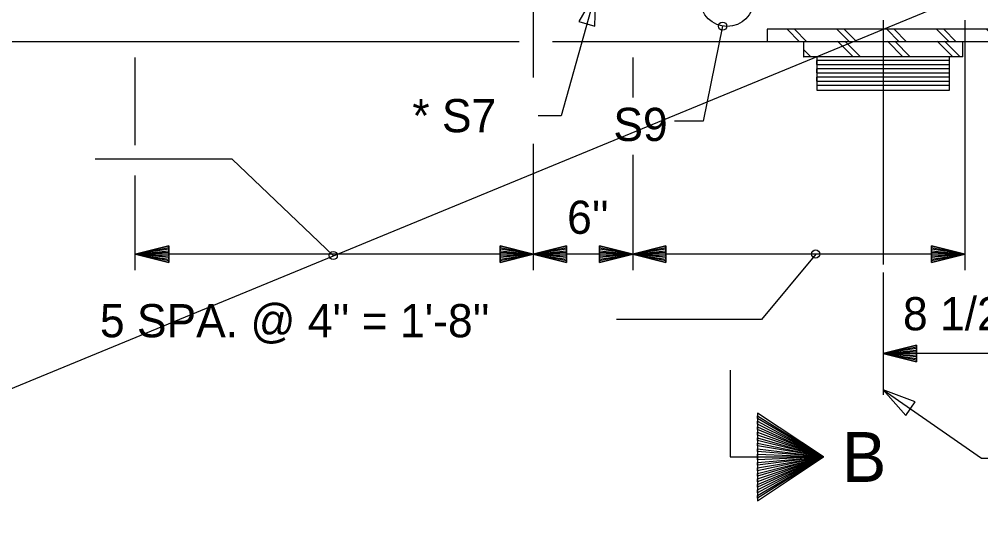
# Model space of a CAD drawing. Extents: x -22.6 to 41.6, y -1.6 to 24.3.
# Drawn here: x -7.143 to -3.521, y 2.74 to 4.604 of the extents above; entities that cross this region are included whole.
import ezdxf

# ---------------------------------------------------------------- set-up
doc = ezdxf.new("R2010")
doc.units = 0
for name, color, linetype in [('Arrowhead Terminators', 7, 'Continuous'), ('Dimension Lines', 7, 'Continuous'), ('Miscellaneous Lines', 7, 'Continuous'), ('Structural Steel Lines', 7, 'Continuous'), ('Sup Concrete Girder Lines', 7, 'Continuous'), ('Text', 7, 'Continuous')]:
    doc.layers.add(name, color=color, linetype=linetype)

msp = doc.modelspace()

# ---------------------------------------------------------------- linework, layer by layer
at = {"layer": 'Arrowhead Terminators'}
msp.add_lwpolyline([(-4.9711, 4.7062), (-5.035, 4.5944), (-4.9748, 4.5774)], close=True, dxfattribs=at)
at = {"layer": 'Dimension Lines'}
for p, q in [((40.4979, 22.8728), (-18.9119, -1.6307)), ((-5.2069, 4.679), (-5.2069, 4.3844)), ((-3.8886, 4.5995), (-3.8886, 3.68)), ((-3.582, 4.5995), (-3.582, 3.658)), ((-6.7075, 4.4596), (-6.7075, 4.1288)), ((-4.8319, 4.4596), (-4.8319, 4.3086)), ((-5.2069, 4.1345), (-5.2069, 3.658)), ((-4.8319, 4.0926), (-4.8319, 3.658)), ((-6.7075, 4.015), (-6.7075, 3.658)), ((-3.582, 3.7189), (-6.7044, 3.7189)), ((-3.8886, 3.6492), (-3.8886, 3.1889)), ((-3.3886, 3.3443), (-3.8886, 3.3443))]:
    msp.add_line(p, q, dxfattribs=at)
for points in [[(-4.9711, 4.7062), (-5.1023, 4.2397), (-5.1887, 4.2397)], [(-4.4937, 4.5776), (-4.5665, 4.2193), (-4.6751, 4.2193)], [(-5.9601, 3.7136), (-6.3408, 4.0758), (-6.8565, 4.0758)], [(-6.5794, 3.7189), (-6.5794, 3.7252), (-6.7044, 3.7189), (-6.5794, 3.7314), (-6.5794, 3.7377), (-6.7044, 3.7189), (-6.5794, 3.7439), (-6.5794, 3.7502), (-6.7044, 3.7189), (-6.5794, 3.6877), (-6.5794, 3.6939), (-6.7044, 3.7189), (-6.5794, 3.7002), (-6.5794, 3.7064), (-6.7044, 3.7189), (-6.5794, 3.7127), (-6.5794, 3.7502), (-6.5794, 3.6877), (-6.7044, 3.7189), (-6.5794, 3.7502)], [(-5.3319, 3.7189), (-5.3319, 3.7127), (-5.2069, 3.7189), (-5.3319, 3.7064), (-5.3319, 3.7002), (-5.2069, 3.7189), (-5.3319, 3.6939), (-5.3319, 3.6877), (-5.2069, 3.7189), (-5.3319, 3.7502), (-5.3319, 3.7439), (-5.2069, 3.7189), (-5.3319, 3.7377), (-5.3319, 3.7314), (-5.2069, 3.7189), (-5.3319, 3.7252), (-5.3319, 3.6877), (-5.3319, 3.7502), (-5.2069, 3.7189), (-5.3319, 3.6877)], [(-5.0819, 3.7189), (-5.0819, 3.7252), (-5.2069, 3.7189), (-5.0819, 3.7314), (-5.0819, 3.7377), (-5.2069, 3.7189), (-5.0819, 3.7439), (-5.0819, 3.7502), (-5.2069, 3.7189), (-5.0819, 3.6877), (-5.0819, 3.6939), (-5.2069, 3.7189), (-5.0819, 3.7002), (-5.0819, 3.7064), (-5.2069, 3.7189), (-5.0819, 3.7127), (-5.0819, 3.7502), (-5.0819, 3.6877), (-5.2069, 3.7189), (-5.0819, 3.7502)], [(-4.9569, 3.7189), (-4.9569, 3.7127), (-4.8319, 3.7189), (-4.9569, 3.7064), (-4.9569, 3.7002), (-4.8319, 3.7189), (-4.9569, 3.6939), (-4.9569, 3.6877), (-4.8319, 3.7189), (-4.9569, 3.7502), (-4.9569, 3.7439), (-4.8319, 3.7189), (-4.9569, 3.7377), (-4.9569, 3.7314), (-4.8319, 3.7189), (-4.9569, 3.7252), (-4.9569, 3.6877), (-4.9569, 3.7502), (-4.8319, 3.7189), (-4.9569, 3.6877)], [(-4.7069, 3.7189), (-4.7069, 3.7252), (-4.8319, 3.7189), (-4.7069, 3.7314), (-4.7069, 3.7377), (-4.8319, 3.7189), (-4.7069, 3.7439), (-4.7069, 3.7502), (-4.8319, 3.7189), (-4.7069, 3.6877), (-4.7069, 3.6939), (-4.8319, 3.7189), (-4.7069, 3.7002), (-4.7069, 3.7064), (-4.8319, 3.7189), (-4.7069, 3.7127), (-4.7069, 3.7502), (-4.7069, 3.6877), (-4.8319, 3.7189), (-4.7069, 3.7502)], [(-3.707, 3.7189), (-3.707, 3.7127), (-3.582, 3.7189), (-3.707, 3.7064), (-3.707, 3.7002), (-3.582, 3.7189), (-3.707, 3.6939), (-3.707, 3.6877), (-3.582, 3.7189), (-3.707, 3.7502), (-3.707, 3.7439), (-3.582, 3.7189), (-3.707, 3.7377), (-3.707, 3.7314), (-3.582, 3.7189), (-3.707, 3.7252), (-3.707, 3.6877), (-3.707, 3.7502), (-3.582, 3.7189), (-3.707, 3.6877)], [(-4.1429, 3.7189), (-4.3474, 3.4725), (-4.8928, 3.4725)], [(-3.7636, 3.3443), (-3.7636, 3.3505), (-3.8886, 3.3443), (-3.7636, 3.3568), (-3.7636, 3.363), (-3.8886, 3.3443), (-3.7636, 3.3693), (-3.7636, 3.3755), (-3.8886, 3.3443), (-3.7636, 3.313), (-3.7636, 3.3193), (-3.8886, 3.3443), (-3.7636, 3.3255), (-3.7636, 3.3318), (-3.8886, 3.3443), (-3.7636, 3.338), (-3.7636, 3.3755), (-3.7636, 3.313), (-3.8886, 3.3443), (-3.7636, 3.3755)], [(-4.4646, 3.2819), (-4.4646, 2.9545), (-4.1137, 2.9545)], [(-3.8886, 3.2079), (-3.5186, 2.95), (-3.181, 2.95)], [(-4.3617, 2.7892), (-4.1137, 2.9545), (-4.3617, 2.7993), (-4.3617, 2.8096), (-4.1137, 2.9545), (-4.3617, 2.82), (-4.3617, 2.8303), (-4.1137, 2.9545), (-4.3617, 2.8407), (-4.3617, 2.851), (-4.1137, 2.9545), (-4.3617, 2.8614), (-4.3617, 2.8717), (-4.1137, 2.9545), (-4.3617, 2.8821), (-4.3617, 2.8924), (-4.1137, 2.9545), (-4.3617, 2.9028), (-4.3617, 2.9131), (-4.1137, 2.9545), (-4.3617, 2.9235), (-4.3617, 2.9338), (-4.1137, 2.9545), (-4.3617, 2.9442), (-4.3617, 2.9648), (-4.1137, 2.9545), (-4.3617, 2.9752), (-4.3617, 2.9855), (-4.1137, 2.9545), (-4.3617, 2.9959), (-4.3617, 3.0062), (-4.1137, 2.9545), (-4.3617, 3.0166), (-4.3617, 3.0269), (-4.1137, 2.9545), (-4.3617, 3.0372), (-4.3617, 3.0475), (-4.1137, 2.9545), (-4.3617, 3.0579), (-4.3617, 3.0682), (-4.1137, 2.9545), (-4.3617, 3.0786), (-4.3617, 3.089), (-4.1137, 2.9545), (-4.3617, 3.0993), (-4.3617, 3.1096), (-4.1137, 2.9545), (-4.3617, 3.1198), (-4.3617, 2.7892), (-4.1137, 2.9545), (-4.3617, 2.7993)]]:
    msp.add_lwpolyline(points, dxfattribs=at)
msp.add_lwpolyline([(-3.8886, 3.2079), (-3.8039, 3.1107), (-3.7682, 3.162)], close=True, dxfattribs=at)
for centre, radius in [((-4.4767, 4.6767), 0.1006), ((-4.4938, 4.5776), 0.0154), ((-4.1429, 3.7189), 0.0154), ((-5.9601, 3.7136), 0.0154)]:
    msp.add_circle(centre, radius, dxfattribs=at)
at = {"layer": 'Miscellaneous Lines'}
for points in [[(-3.8886, 4.4615), (-4.1386, 4.4615), (-4.1386, 4.3364), (-3.8886, 4.3364), (-3.6386, 4.3364), (-3.6386, 4.4615), (-3.8886, 4.4615)], [(-3.6398, 4.4481), (-4.1399, 4.4481), (-4.1399, 4.4325), (-3.6398, 4.4325), (-3.6398, 4.4169), (-4.1399, 4.4169), (-4.1399, 4.4013), (-3.6398, 4.4013), (-3.6398, 4.3857), (-4.1399, 4.3857), (-4.1399, 4.37), (-3.6398, 4.37), (-3.6398, 4.3545), (-4.1399, 4.3545)]]:
    msp.add_lwpolyline(points, dxfattribs=at)
at = {"layer": 'Structural Steel Lines'}
for p, q in [((-4.1881, 4.4615), (-4.1881, 4.5206)), ((-3.5892, 4.4615), (-3.5892, 4.5206))]:
    msp.add_line(p, q, dxfattribs=at)
for points in [[(-3.3886, 4.5656), (-4.3261, 4.5656), (-4.3261, 4.5187)], [(-3.473, 4.5656), (-3.4261, 4.5187), (-3.4535, 4.5187), (-3.5004, 4.5656), (-3.6605, 4.5656), (-3.6136, 4.5187), (-3.641, 4.5187), (-3.6879, 4.5656), (-3.848, 4.5656), (-3.8011, 4.5187), (-3.8285, 4.5187), (-3.8754, 4.5656), (-4.0355, 4.5656), (-3.9886, 4.5187), (-4.016, 4.5187), (-4.0629, 4.5656), (-4.223, 4.5656), (-4.1761, 4.5187), (-4.2035, 4.5187), (-4.2504, 4.5656), (-4.3261, 4.5656)], [(-4.033, 4.5206), (-3.9744, 4.4619), (-4.0018, 4.4619), (-4.0604, 4.5206)], [(-3.8455, 4.5206), (-3.7869, 4.4619), (-3.8143, 4.4619), (-3.8729, 4.5206)], [(-3.658, 4.5206), (-3.5994, 4.4619), (-3.6268, 4.4619), (-3.6854, 4.5206)], [(-4.1881, 4.4881), (-4.1619, 4.4619), (-4.1893, 4.4619), (-4.1881, 4.4607)], [(-3.5892, 4.4615), (-4.1881, 4.4615)]]:
    msp.add_lwpolyline(points, dxfattribs=at)
at = {"layer": 'Sup Concrete Girder Lines'}
for p, q in [((-5.2593, 4.5187), (-20.2823, 4.5187)), ((-3.3886, 4.5187), (-5.1349, 4.5187))]:
    msp.add_line(p, q, dxfattribs=at)

# ---------------------------------------------------------------- texts
at = {"layer": 'Text'}
for s, height, p in [('* S7', 0.125, (-5.6622, 4.1778)), ('S9', 0.125, (-4.9051, 4.1448)), ("6''", 0.125, (-5.0792, 3.7951)), ("8 1/2''", 0.125, (-3.8143, 3.4317)), ("5 SPA. @ 4'' = 1'-8''", 0.125, (-6.8388, 3.4054)), ('B', 0.188, (-4.0447, 2.8605))]:
    msp.add_text(s, height=height, dxfattribs=at).set_placement(p)

doc.saveas('drawing.dxf')
